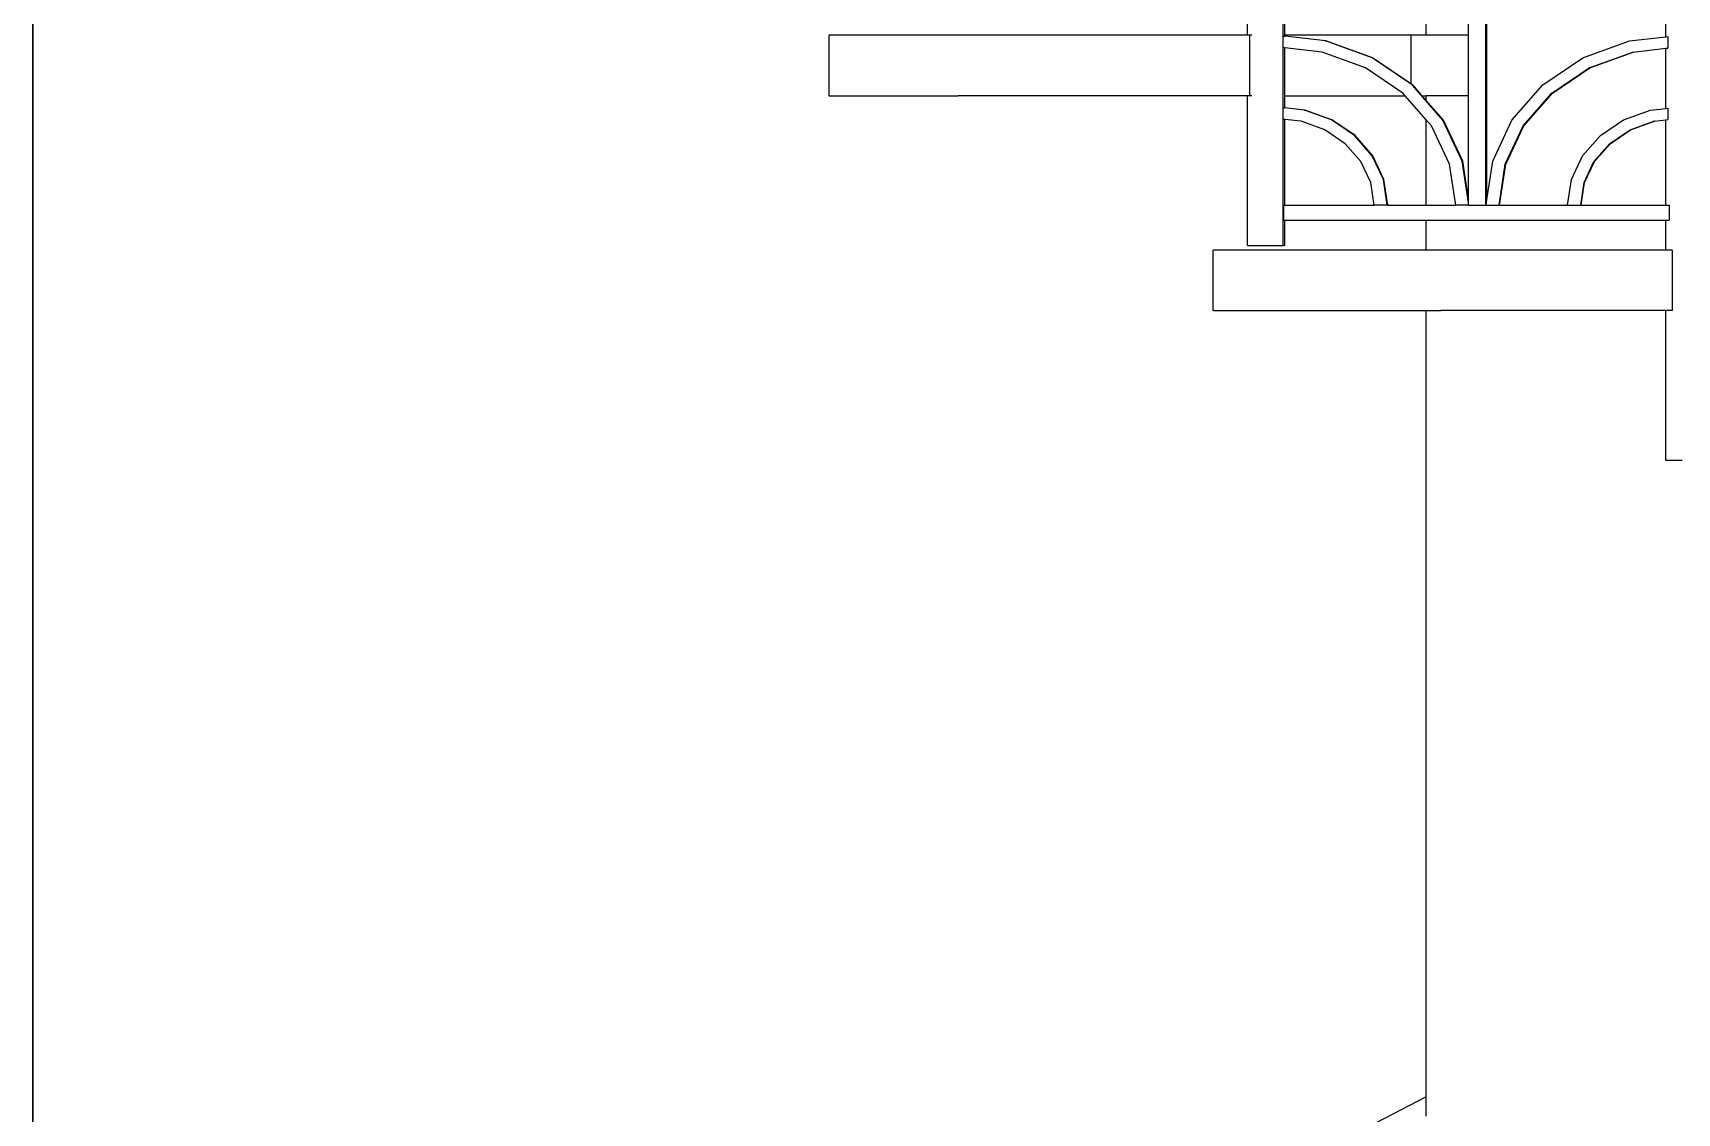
# Model space of a CAD drawing. Header units: millimetres. Extents: x 173236 to 801264, y -94969 to 615039.
# Drawn here: x 498640 to 499598, y -3048 to -2419 of the extents above; entities that cross this region are included whole.
import ezdxf

# ---------------------------------------------------------------- set-up
doc = ezdxf.new("R2010")
doc.units = ezdxf.units.MM
doc.header["$MEASUREMENT"] = 0
doc.layers.add('VOX-A-WALL-PATT', color=233, linetype='Continuous')
doc.layers.add('VOX-A-WALL-SECT', color=1, linetype='Continuous', lineweight=30)

# ---------------------------------------------------------------- blocks, each defined once
blk = doc.blocks.new('STAIRCASE')
at = {"layer": 'VOX-A-WALL-PATT'}
for p, q in [((499368.6, -2542.65), (499368.6, -1767.63)), ((499591.53, -2421.07), (499591.53, -2215.49)), ((499486.6, -2519.11), (499486.6, -2275.23)), ((499487.29, -2420.19), (499487.29, -2279.29)), ((499369.57, -2420.19), (499369.57, -2330.19)), ((499451.79, -2330.19), (499451.79, -2420.19)), ((499476.55, -2420.19), (499476.55, -2330.19)), ((499347.7, -2420.19), (499347.7, -2402.72)), ((499103.8, -2420.19), (499103.98, -2420.19)), ((499103.8, -2420.19), (499103.8, -2455.41)), ((499179.17, -2420.19), (499103.98, -2420.19)), ((499221.23, -2420.19), (499179.17, -2420.19)), ((499302.37, -2420.19), (499221.23, -2420.19)), ((499347.7, -2420.19), (499302.37, -2420.19)), ((499347.95, -2420.19), (499347.7, -2420.19)), ((499349.04, -2420.19), (499347.95, -2420.19)), ((499350.24, -2420.19), (499349.04, -2420.19)), ((499349.04, -2420.19), (499349.04, -2455.41)), ((499368.98, -2420.71), (499369.35, -2420.72)), ((499369.57, -2420.72), (499369.35, -2420.72)), ((499443.06, -2420.19), (499369.57, -2420.19)), ((499369.57, -2420.72), (499369.57, -2420.19)), ((499393.24, -2423.51), (499369.57, -2420.72)), ((499420.43, -2433.4), (499393.24, -2423.51)), ((499393.24, -2423.51), (499393.53, -2423.51)), ((499420.71, -2433.4), (499393.53, -2423.51)), ((499443.06, -2420.19), (499443.06, -2448.46)), ((499451.79, -2420.19), (499443.06, -2420.19)), ((499476.55, -2420.19), (499451.79, -2420.19)), ((499476.55, -2455.41), (499476.55, -2420.19)), ((499487.29, -2455.41), (499487.29, -2420.19)), ((499543.18, -2433.4), (499570.36, -2423.51)), ((499570.36, -2423.51), (499591.53, -2421.07)), ((499591.53, -2421.07), (499592.71, -2420.93)), ((499592.71, -2420.93), (499592.71, -2427.64)), ((499369.57, -2427.45), (499368.98, -2427.38)), ((499369.57, -2455.41), (499369.57, -2427.45)), ((499391.28, -2429.96), (499369.57, -2427.45)), ((499416.62, -2439.18), (499391.28, -2429.96)), ((499443.77, -2449.13), (499420.43, -2433.4)), ((499420.43, -2433.4), (499420.71, -2433.4)), ((499443.06, -2448.46), (499420.71, -2433.4)), ((499519.84, -2449.13), (499543.18, -2433.4)), ((499546.98, -2439.18), (499572.33, -2429.96)), ((499547.27, -2439.18), (499572.62, -2429.96)), ((499572.62, -2429.96), (499572.33, -2429.96)), ((499572.62, -2429.96), (499591.53, -2427.78)), ((499591.53, -2427.78), (499592.71, -2427.64)), ((499591.53, -2462.8), (499591.53, -2427.78)), ((499591.64, -2427.76), (499592.71, -2427.61)), ((499438.39, -2453.85), (499416.62, -2439.18)), ((499525.22, -2453.85), (499546.98, -2439.18)), ((499525.5, -2453.85), (499547.27, -2439.18)), ((499547.27, -2439.18), (499546.98, -2439.18)), ((499444.05, -2449.13), (499443.06, -2448.46)), ((499461.68, -2469.63), (499443.77, -2449.13)), ((499443.77, -2449.13), (499444.05, -2449.13)), ((499449.54, -2455.41), (499444.05, -2449.13)), ((499501.93, -2469.63), (499519.84, -2449.13)), ((499103.98, -2455.41), (499103.8, -2455.41)), ((499103.98, -2455.41), (499179.17, -2455.41)), ((499221.23, -2455.41), (499179.17, -2455.41)), ((499302.37, -2455.41), (499221.23, -2455.41)), ((499347.7, -2455.41), (499302.37, -2455.41)), ((499347.7, -2542.65), (499347.7, -2455.41)), ((499347.95, -2455.41), (499347.7, -2455.41)), ((499349.04, -2455.41), (499347.95, -2455.41)), ((499350.24, -2455.41), (499349.04, -2455.41)), ((499368.98, -2462.44), (499369.35, -2462.45)), ((499369.57, -2462.46), (499369.35, -2462.45)), ((499369.57, -2455.41), (499439.75, -2455.41)), ((499369.57, -2462.46), (499369.57, -2455.41)), ((499380.94, -2463.83), (499369.57, -2462.46)), ((499439.75, -2455.41), (499438.39, -2453.85)), ((499451.79, -2469.18), (499439.75, -2455.41)), ((499449.54, -2455.41), (499451.79, -2455.41)), ((499451.79, -2457.98), (499449.54, -2455.41)), ((499451.79, -2455.41), (499451.79, -2457.98)), ((499476.55, -2455.41), (499451.79, -2455.41)), ((499461.96, -2469.63), (499451.79, -2457.98)), ((499476.55, -2515.7), (499476.55, -2455.41)), ((499487.29, -2516.08), (499487.29, -2455.41)), ((499508.52, -2472.97), (499525.22, -2453.85)), ((499508.8, -2472.97), (499525.5, -2453.85)), ((499525.5, -2453.85), (499525.22, -2453.85)), ((499369.57, -2469.19), (499368.98, -2469.12)), ((499369.57, -2519.11), (499369.57, -2469.19)), ((499378.98, -2470.28), (499369.57, -2469.19)), ((499392.86, -2475.33), (499378.98, -2470.28)), ((499396.66, -2469.55), (499380.94, -2463.83)), ((499380.94, -2463.83), (499381.23, -2463.83)), ((499396.95, -2469.55), (499381.23, -2463.83)), ((499410.16, -2478.64), (499396.66, -2469.55)), ((499396.66, -2469.55), (499396.95, -2469.55)), ((499410.45, -2478.64), (499396.95, -2469.55)), ((499451.79, -2469.18), (499451.79, -2519.11)), ((499455.09, -2472.97), (499451.79, -2469.18)), ((499472.94, -2493.5), (499461.68, -2469.63)), ((499461.68, -2469.63), (499461.96, -2469.63)), ((499473.22, -2493.5), (499461.96, -2469.63)), ((499490.67, -2493.5), (499501.93, -2469.63)), ((499553.45, -2478.64), (499566.95, -2469.55)), ((499566.95, -2469.55), (499582.67, -2463.83)), ((499570.75, -2475.33), (499584.63, -2470.28)), ((499571.03, -2475.33), (499584.92, -2470.28)), ((499582.67, -2463.83), (499591.53, -2462.8)), ((499584.92, -2470.28), (499584.63, -2470.28)), ((499584.92, -2470.28), (499591.53, -2469.51)), ((499591.53, -2462.8), (499592.71, -2462.67)), ((499591.53, -2469.51), (499591.64, -2469.5)), ((499591.53, -2519.11), (499591.53, -2469.51)), ((499591.64, -2469.5), (499592.71, -2469.34)), ((499592.71, -2462.67), (499592.71, -2469.34)), ((499404.78, -2483.36), (499392.86, -2475.33)), ((499420.52, -2490.49), (499410.16, -2478.64)), ((499410.16, -2478.64), (499410.45, -2478.64)), ((499420.8, -2490.49), (499410.45, -2478.64)), ((499465.59, -2495.22), (499455.09, -2472.97)), ((499498.02, -2495.22), (499508.52, -2472.97)), ((499498.3, -2495.22), (499508.8, -2472.97)), ((499508.8, -2472.97), (499508.52, -2472.97)), ((499543.09, -2490.49), (499553.45, -2478.64)), ((499558.82, -2483.36), (499570.75, -2475.33)), ((499559.11, -2483.36), (499571.03, -2475.33)), ((499571.03, -2475.33), (499570.75, -2475.33)), ((499413.93, -2493.83), (499404.78, -2483.36)), ((499427.03, -2504.3), (499420.52, -2490.49)), ((499420.52, -2490.49), (499420.8, -2490.49)), ((499427.31, -2504.3), (499420.8, -2490.49)), ((499536.58, -2504.3), (499543.09, -2490.49)), ((499549.68, -2493.83), (499558.82, -2483.36)), ((499549.96, -2493.83), (499559.11, -2483.36)), ((499559.11, -2483.36), (499558.82, -2483.36)), ((499419.68, -2506.03), (499413.93, -2493.83)), ((499469.17, -2519.11), (499465.59, -2495.22)), ((499476.55, -2517.6), (499472.94, -2493.5)), ((499472.94, -2493.5), (499473.22, -2493.5)), ((499476.55, -2515.7), (499473.22, -2493.5)), ((499487.29, -2516.08), (499490.67, -2493.5)), ((499494.44, -2519.11), (499498.02, -2495.22)), ((499494.72, -2519.11), (499498.3, -2495.22)), ((499498.3, -2495.22), (499498.02, -2495.22)), ((499543.92, -2506.03), (499549.68, -2493.83)), ((499544.21, -2506.03), (499549.96, -2493.83)), ((499549.96, -2493.83), (499549.68, -2493.83)), ((499421.65, -2519.11), (499419.68, -2506.03)), ((499429.25, -2519.11), (499427.03, -2504.3)), ((499427.03, -2504.3), (499427.31, -2504.3)), ((499429.54, -2519.11), (499427.31, -2504.3)), ((499534.36, -2519.11), (499536.58, -2504.3)), ((499541.96, -2519.11), (499543.92, -2506.03)), ((499542.25, -2519.11), (499544.21, -2506.03)), ((499544.21, -2506.03), (499543.92, -2506.03)), ((499368.8, -2519.11), (499368.8, -2527.94)), ((499368.8, -2519.11), (499369.57, -2519.11)), ((499369.57, -2519.11), (499421.65, -2519.11)), ((499429.25, -2519.11), (499421.65, -2519.11)), ((499429.25, -2519.11), (499429.54, -2519.11)), ((499429.54, -2519.11), (499451.79, -2519.11)), ((499451.79, -2519.11), (499469.17, -2519.11)), ((499476.55, -2519.11), (499469.17, -2519.11)), ((499476.55, -2517.6), (499476.55, -2515.7)), ((499476.55, -2519.11), (499476.55, -2517.6)), ((499476.55, -2519.11), (499486.6, -2519.11)), ((499486.6, -2519.11), (499486.83, -2519.11)), ((499486.83, -2519.11), (499487.29, -2516.08)), ((499486.83, -2519.11), (499494.44, -2519.11)), ((499494.72, -2519.11), (499494.44, -2519.11)), ((499494.72, -2519.11), (499534.36, -2519.11)), ((499534.36, -2519.11), (499541.96, -2519.11)), ((499542.25, -2519.11), (499541.96, -2519.11)), ((499542.25, -2519.11), (499591.53, -2519.11)), ((499591.53, -2519.11), (499593.57, -2519.11)), ((499593.57, -2519.11), (499593.57, -2527.94)), ((499368.8, -2527.94), (499369.57, -2527.94)), ((499369.57, -2542.65), (499369.57, -2527.94)), ((499369.57, -2527.94), (499451.79, -2527.94)), ((499451.79, -2527.94), (499451.79, -2545.42)), ((499451.79, -2527.94), (499591.53, -2527.94)), ((499591.53, -2545.42), (499591.53, -2527.94)), ((499591.53, -2527.94), (499593.57, -2527.94)), ((499327.62, -2545.42), (499328.03, -2545.42)), ((499327.62, -2545.42), (499327.62, -2580.63)), ((499413.12, -2545.42), (499328.03, -2545.42)), ((499347.7, -2542.65), (499368.6, -2542.65)), ((499369.57, -2542.65), (499368.6, -2542.65)), ((499451.79, -2545.42), (499413.12, -2545.42)), ((499460.54, -2545.42), (499451.79, -2545.42)), ((499546.28, -2545.42), (499460.54, -2545.42)), ((499591.53, -2545.42), (499546.28, -2545.42)), ((499594.17, -2545.42), (499591.53, -2545.42)), ((499594.45, -2545.42), (499594.17, -2545.42)), ((499595.28, -2545.42), (499594.45, -2545.42)), ((499595.28, -2545.42), (499595.28, -2580.63)), ((499328.03, -2580.63), (499327.62, -2580.63)), ((499328.03, -2580.63), (499413.12, -2580.63)), ((499413.12, -2580.63), (499451.79, -2580.63)), ((499451.79, -2580.63), (499460.54, -2580.63)), ((499451.79, -2580.63), (499451.79, -3038.91)), ((499546.28, -2580.63), (499460.54, -2580.63)), ((499591.53, -2580.63), (499546.28, -2580.63)), ((499591.53, -2667.87), (499591.53, -2580.63)), ((499594.17, -2580.63), (499591.53, -2580.63)), ((499594.45, -2580.63), (499594.17, -2580.63)), ((499595.28, -2580.63), (499594.45, -2580.63)), ((499594.17, -2667.87), (499591.53, -2667.87)), ((499601.03, -2667.87), (499594.17, -2667.87)), ((499318.52, -3107.55), (499451.79, -3038.64)), ((499451.79, -3038.91), (499451.79, -3043.77)), ((499451.79, -3043.77), (499451.79, -3045.37)), ((499451.79, -3045.37), (499451.79, -3049.92))]:
    blk.add_line(p, q, dxfattribs=at)

msp = doc.modelspace()

# ---------------------------------------------------------------- linework, layer by layer
at = {"layer": 'VOX-A-WALL-SECT'}
msp.add_line((498639.94, -2373.82), (498639.94, -3073.82), dxfattribs=at)

# ---------------------------------------------------------------- block references
msp.add_blockref('STAIRCASE', (0, 0))

doc.saveas('drawing.dxf')
